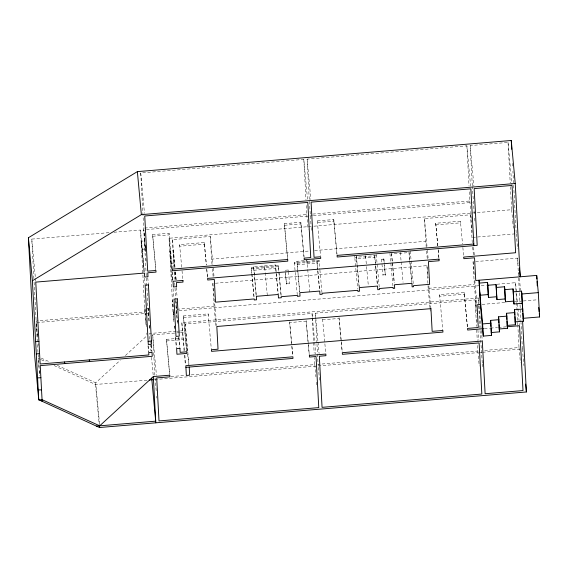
<?xml version="1.0" encoding="UTF-8"?>
<svg xmlns="http://www.w3.org/2000/svg" width="568" height="568" viewBox="0 0 568 568"><rect width="100%" height="100%" fill="white"/><g stroke="black" fill="none" stroke-linecap="round" stroke-linejoin="round"><path stroke-width="0.43" stroke-dasharray="2.84 2.13" d="M99.542 424.069L95.715 382.804L120.26 360.254M125.429 355.504L146.75 335.922M144.833 240.434L143.697 228.144L140.743 172.97L303.809 159.395L307.558 199.78M309.255 199.404L307.103 159.118L466.868 145.813L470.616 186.197M472.313 185.743L470.169 145.578L508.048 142.426L511.96 184.572M144.577 228.073L306.755 214.569L306.195 204.061M312.698 214.072L469.821 200.987L469.26 190.479M33.902 278.718L31.78 239.093L109.553 232.617M113.976 232.248L140.488 230.04L144.4 272.186M146.43 229.543L308.935 216.017M309.816 215.939L312.464 215.719M313.351 215.648L472.32 202.407M155.767 269.481L152.6 234.627L169.065 233.256L172.395 269.104M287.536 258.504L284.362 223.657L300.834 222.287L304.079 257.261M333.778 219.539L333.863 221.165L317.391 222.535L317.306 220.916L333.778 219.539L337.023 254.521M152.685 236.252L169.157 234.882L169.065 233.256M284.447 225.276L300.919 223.906L300.834 222.287M173.929 321.758L172.956 311.221L169.051 238.248L312.975 226.263M313.863 226.192L511.647 209.72L510.419 186.702M143.91 272.015L141.368 241.173L144.662 240.896L144.819 242.65M173.943 267.84L172.431 239.597L210.316 236.444L212.922 264.539M426.22 247.463L424.438 218.616L470.56 214.775L471.454 224.431M204.31 242.536L204.395 244.162L179.687 246.221L179.602 244.595L204.31 242.536L206.333 264.397M437.758 245.873L435.72 223.267L460.428 221.215L462.537 243.949M141.801 249.281L145.096 249.004L144.662 240.896M435.812 224.892L460.513 222.834L460.428 221.215M171.16 268.501L170.024 251.091L173.318 250.822L174.859 267.436M212.02 264.411L211.53 259.143L309.34 250.999M314.622 250.559L425.652 241.315M472.64 237.403L516.241 233.775L512.904 171.287M170.67 263.254L173.964 262.984L173.318 250.822M299.606 291.746L296.915 261.294L306.876 260.464L309.794 291.874M311.86 260.052L314.352 259.846M319.024 260.456L319.081 261.429L294.373 263.481L294.323 262.508L319.024 260.456L319.798 269.204M376.321 255.586L354.744 257.382L354.688 256.324L357.655 288.75M256.132 295.466L253.612 266.782L275.515 264.958L278.256 294.494M359.09 286.833L356.477 258.681L374.759 257.162L374.639 254.968M251.787 273.201L251.333 267.826L278.341 265.575L281.231 296.695M297.092 264.702L317.022 263.041L316.845 259.64L319.592 289.297M251.383 268.877L278.398 266.626L278.341 265.575M383.847 258.98L383.883 259.626L381.582 259.817L381.547 259.171L383.847 258.98L384.33 264.141M253.797 270.269L275.7 268.444L275.515 264.958M285.186 270.247L288.317 269.985L289.566 283.766L286.435 284.028L285.306 271.845M215.833 325.485L214.044 306.173L212.83 283.467L426.951 265.639L428.095 277.929M476.076 303.816L474.287 284.497L473.073 261.798L517.54 258.092L518.272 265.994M385.289 274.465L382.981 274.656L383.017 275.31L385.324 275.118L384.408 265M286.435 284.028L286.4 283.297L289.531 283.034L289.566 283.766M146.296 326.366L144.975 308.644L148.269 308.367L149.079 317.114M37.623 336.788L36.16 320.984L144.868 311.931L140.488 230.04M177.464 323.369L176.158 309.326L214.044 306.173M429.955 307.657L428.165 288.338L474.287 284.497M37.275 341.815L36.245 322.603L148.248 313.28L146.367 278.114M179.133 310.703L486.407 285.122M497.007 284.234L515.545 282.694L519.457 324.832M173.964 319.713L173.318 312.712L176.612 312.443L175.959 300.28M186.581 350.797L183.414 315.943L208.122 313.891L211.452 350.484M464.241 292.563L464.333 294.181L439.625 296.24L439.54 294.622L464.241 292.563L467.57 328.411M183.499 317.569L208.207 315.51L208.122 313.891M184.082 350.96L181.838 322.695L478.313 298.008L478.966 305.03M187.362 350.591L185.218 324.044L312.045 313.486L312.372 316.994M316.944 343.178L315.339 313.209L475.111 299.904L476.41 313.955M482.111 304.398L504.888 302.503M514.523 301.7L521.53 301.111M523.27 300.969L537.136 299.812M176.208 331.307L149.334 333.544L149.902 339.692M177.074 331.236L179.673 331.023M180.539 330.945L182.271 330.803M322.596 319.827L339.068 318.456L342.149 351.684M154.872 375.27L152.714 334.893L176.115 332.947M176.982 332.876L179.587 332.656M180.454 332.585L185.651 332.152M169.633 374.191L166.467 339.344L182.939 337.974M166.552 340.97L183.024 339.593M484.362 328.645L489.637 328.205M490.518 328.126L497.554 327.544M498.434 327.466L506.351 326.813M484.66 350.421L519.017 347.559L517.846 325.641M170.897 376.584L185.026 375.405M191.203 374.894L314.779 364.606L314.402 357.549M319.543 380.134L318.073 364.329L477.844 351.024L477.461 343.974M54.088 365.558L95.509 384.493L147.659 380.148M154.723 379.559L478.206 352.621M479.094 352.55L481.742 352.33M482.63 352.252L522.397 348.944L520.984 322.482M41.265 358.11L50.076 362.107M57.283 365.373L95.715 382.804M40.541 359.374L38.155 358.28L39.213 369.69M41.336 359.736L46.122 361.922M516.241 233.775L517.625 248.699M518.847 272.143L519.01 273.897M519.415 278.284L520.558 290.582M511.647 209.72L512.627 220.256M512.705 221.137L513.358 228.159M522.397 348.944L523.945 365.622M519.017 347.559L520.402 362.483M470.169 145.578L473.911 185.97M474.259 213.753L472.363 186.616M474.663 218.14L474.99 221.648M469.821 200.987L470.716 210.65M470.794 211.523L471.447 218.545M471.532 225.311L472.185 232.333M473.57 247.257L474.301 255.16M479.051 305.911L481.245 329.618M481.33 330.491L482.303 341.027M472.256 242.742L470.56 214.775M472.668 247.13L473.4 255.032M473.073 261.798L474.294 274.969M474.784 280.237L476.978 303.937M482.275 363.002L480.052 330.505M482.353 363.882L482.764 368.27M476.154 304.696L476.403 307.324M476.9 319.223L477.141 321.857M477.88 329.752L478.852 340.289M477.844 351.024L479.229 365.948M462.863 247.442L463.758 257.808M464.333 294.181L467.414 327.409M435.72 223.267L437.829 246.001M438.155 249.501L439.05 259.122M438.162 250.247L439.057 259.867M439.54 294.622L442.862 330.469M424.438 218.616L427.044 246.704M427.37 250.218L428.187 259.001M426.547 250.971L427.278 258.873M428.826 285.832L430.863 307.778M430.04 308.531L430.281 311.165M410.238 251.028L413.39 284.994M409.017 251.645L409.997 262.189M410.075 263.069L411.871 282.402M409.698 260.485L408.96 252.575L391.501 254.031L394.192 283.034M409.776 261.365L411.736 282.459M400.284 252.377L401.1 261.159M401.185 262.04L403.06 282.253M391.558 253.101L392.374 261.891M392.452 262.764L394.327 282.978M389.925 253.413L392.992 286.506M383.883 259.626L385.324 275.118M381.547 259.171L383.017 275.31M376.264 254.528L379.31 287.827M374.724 255.273L375.625 264.951M375.704 265.831L377.422 284.305M374.759 257.162L375.491 265.079M375.576 265.959L377.287 284.433M365.586 256.033L366.481 265.71M366.566 266.591L368.277 285.065M356.363 255.912L357.18 264.709M357.258 265.59L359.217 286.705M333.863 221.165L336.945 254.393M339.06 317.711L342.22 351.812M317.306 220.916L320.551 255.891M319.912 269.956L322.127 294.267M322.589 319.081L325.748 353.182M317.022 263.041L317.675 270.02M317.753 270.893L319.536 290.085M307.103 159.118L310.852 199.503M310.952 223.948L309.304 200.277M311.271 227.463L311.683 231.85M306.755 214.569L308.14 229.493M315.339 313.209L317.945 341.304M318.03 342.184L319.088 353.594M312.45 317.874L315.794 353.871M314.779 364.606L315.922 376.896M316.404 382.165L316.653 384.799M300.919 223.906L304.001 257.134M306.116 320.451L309.283 354.553M309.368 356.179L306.124 321.204L289.652 322.574L291.76 345.308M296.915 261.294L299.748 291.831M294.323 262.508L297.256 294.593M284.362 223.657L287.607 258.632M285.512 273.726L286.4 283.297M289.644 321.829L292.811 355.93M291.846 346.182L292.733 355.802M278.398 266.626L278.796 270.95M278.881 271.816L281.046 295.154M275.7 268.444L278.036 293.642M267.301 295.41L264.56 265.867L264.752 269.353M253.612 266.782L256.267 295.452M251.333 267.826L251.809 273.009M251.894 273.875L254.137 298.079M251.865 274.067L254.109 298.264M213.249 268.046L214.065 276.829M212.425 268.799L213.156 276.701M212.83 283.467L213.724 293.123M213.809 294.004L216.742 325.606M206.738 268.77L207.632 278.391M204.395 244.162L206.34 265.142M206.745 269.516L207.639 279.136M179.602 244.595L181.71 267.329M182.037 270.829L182.931 281.195M185.218 324.044L187.745 351.258M187.823 352.139L188.966 364.429M187.689 354.098L188.668 364.635M183.414 315.943L186.737 351.798M181.838 322.695L184.444 350.79M184.856 355.178L185.75 364.841M184.486 355.334L185.374 364.954M172.431 239.597L175.036 267.691M175.448 272.079L176.179 279.981M175.263 271.802L175.995 279.676M173.964 262.984L174.369 267.358M174.774 271.724L175.505 279.598M176.236 287.465L177.131 297.085M176.123 302.027L176.769 309.02M176.612 312.443L176.769 314.189M176.854 315.062L177.5 322.056M178.877 336.923L179.857 347.417M178.771 337.42L179.666 347.076M169.051 238.248L171.82 268.103M172.147 271.611L172.963 280.393M170.024 251.091L171.642 268.586M171.969 272.079L172.778 280.826M171.238 269.374L172.296 280.741M173.027 288.615L173.914 298.228M173.233 306.67L172.665 300.55L173.318 312.712M173.723 311.917L173.964 314.544M174.532 325.833L174.696 327.58M175.59 337.2L176.641 348.567M174.34 326.146L174.667 329.66M175.398 337.555L176.293 347.218M166.467 339.344L169.711 374.319M152.6 234.627L155.838 269.601M140.743 172.97L144.492 213.355M145.323 245.703L145.571 248.337M144.84 241.18L143.782 229.763L146.324 277.234M145.252 245.568L145.571 249.082M144.904 243.523L145.55 250.516M145.096 249.004L145.578 254.251M145.983 258.625L146.232 261.252M147.772 277.858L148.418 284.859M152.714 334.893L156.456 375.278M155.014 377.905L156.236 391.075M156.718 396.343L156.882 398.097M149.107 320.849L148.269 308.367M149.512 325.223L149.838 328.716M151.379 345.33L152.025 352.323M148.248 313.28L149.064 322.056M149.391 325.57L149.796 329.958M151.18 344.882L151.748 351.031M141.368 241.173L144.208 271.774M144.478 278.135L145.124 285.129M149.98 340.573L150.229 343.207M150.307 344.08L150.96 351.109M151.528 357.251L153.239 375.689M144.975 308.644L145.543 314.764M146.026 320.011L146.267 322.631M148.085 345.607L148.731 352.6M144.868 311.931L146.253 326.856M146.821 333.004L146.984 334.758M148.042 346.168L148.532 351.436M95.509 384.493L99.173 423.998M31.78 239.093L35.365 277.724M35.443 278.597L35.692 281.231M36.245 322.603L37.63 337.527M38.198 343.675L38.361 345.429M39.043 367.191L37.318 342.689M39.37 370.705L39.774 375.093M39.291 370.57L39.781 375.839M512.478 163.371L512.62 166.012M517.54 258.092L519.997 303.958M520.039 304.846L520.934 321.602M508.048 142.426L510.227 183.159M515.545 282.694L517.796 324.768M478.313 298.008L478.689 305.037M478.739 305.918L480.003 329.632M466.868 145.813L469.026 186.098M475.111 299.904L476.524 326.344M476.708 329.873L477.276 340.452M426.951 265.639L427.981 284.845M428.024 285.718L428.165 288.338M365.501 255.735L365.615 257.922M356.356 256.495L356.477 258.681M316.987 344.059L318.073 364.329M303.809 159.395L305.96 199.68M312.045 313.486L312.237 317.008M312.279 317.888L313.557 341.688M313.6 342.568L314.168 353.147M306.876 260.464L307.061 263.871M288.317 269.985L288.359 270.716M210.316 236.444L211.53 259.143M174.177 272.257L174.553 279.314M174.745 282.843L174.979 287.259M175.029 288.139L175.64 299.613M175.689 300.5L176.158 309.326M34.087 282.239L36.16 320.984"/><path stroke-width="0.85" d="M64.752 363.584L64.518 361.972M89.439 361.525L89.282 359.913M507.231 326.735L519.543 325.712L523.007 390.578L485.122 393.73L482.303 341.027L342.305 352.685L342.39 354.311L479.101 342.923L481.834 394.043L322.063 407.348L319.33 356.228L325.918 355.682L325.833 354.056L309.361 355.426L309.446 357.052L316.035 356.505L318.769 407.625L159.004 420.923L156.704 377.912L169.882 376.818L169.789 375.192L153.324 376.57L99.705 425.822L42.053 399.673L38.759 399.95L32.39 280.762L28.4 237.744L137.364 171.621L511.257 140.488L515.247 183.507L520.231 276.793L519.415 268.011M32.39 280.762L141.354 214.64L515.247 183.507M36.302 353.899L39.59 353.559M35.649 341.709L38.944 341.404M473.811 244.006L337.101 255.394L337.186 257.013L477.191 245.355L474.159 188.597L512.038 185.445L515.637 252.739L463.758 257.063L463.843 258.681L474.55 257.794L475.764 280.493L536.703 275.416L538.301 292.626L539.6 316.951L523.128 318.321L523.398 321.19L515.162 321.878L515.424 324.747L507.188 325.428L507.458 328.297L499.222 328.986L499.485 331.854L491.249 332.536L491.519 335.404L483.283 336.093L480.358 304.54L479.058 280.223L479.974 295.246L488.21 294.565L487.557 282.402L479.321 283.084M496.056 284.582L496.709 296.744L488.473 297.433L487.82 285.271L496.056 284.582L496.972 299.613L505.208 298.931L504.561 286.769L496.325 287.451M513.06 288.949L513.713 301.111L505.477 301.793L504.824 289.637L513.06 288.949L513.976 303.979L522.212 303.291L521.566 291.128L513.33 291.817M522.759 311.37L521.829 293.997L538.301 292.626M480.358 304.54L477.063 304.817L478.277 327.523L467.57 328.411L467.656 330.029L483.482 328.716M514.785 314.928L514.509 309.716L522.745 309.027L522.212 303.291M148.134 341.375L151.429 341.098M506.862 319.351L506.542 313.266L514.778 312.585L514.509 309.716M498.896 322.901L498.569 316.823L506.805 316.135L506.542 313.266M490.93 326.458L490.603 320.373L498.839 319.692L498.569 316.823M483.283 336.093L482.63 323.93L490.866 323.242L490.603 320.373M185.913 367.34L292.974 358.422L292.889 356.803L185.828 365.714L186.354 375.448L189.641 375.171L189.208 367.063M149.427 379.999L153.843 379.63M96.411 426.099L155.703 421.158L151.713 378.139M28.4 237.744L34.762 356.725L38.752 399.751L99.499 427.512L526.387 391.963L522.617 321.403M37.58 377.905L40.882 377.692M38.226 389.967L41.528 389.847M538.72 307.487L539.124 311.789M539.28 313.508L539.6 316.951M521.566 291.128L521.829 293.997M525.656 384.06L526.387 391.963M513.713 301.111L513.976 303.979M504.561 286.769L504.824 289.637M505.208 298.931L505.477 301.793M496.709 296.744L496.972 299.613M487.557 282.402L487.82 285.271M488.21 294.565L488.473 297.433M479.704 292.378L482.63 323.93M137.364 171.621L141.354 214.64M99.258 424.878L99.499 427.512M41.982 399.545L42.146 401.299L40.236 365.622L152.238 356.299L152.025 352.323L148.731 352.6L148.859 354.95L40.15 364.003L35.77 282.111L144.478 273.059L144.691 277.021L147.985 276.751L147.772 272.789L156.008 272.1L155.923 270.482L147.687 271.163L144.741 215.989L307.799 202.414L310.746 257.588L304.157 258.135L304.249 259.754L320.721 258.383L320.629 256.764L314.04 257.311L311.094 202.137L470.858 188.832L473.897 245.632M536.703 275.416L536.888 278.895M537.03 281.501L537.264 285.846M522.745 309.027L523.398 321.19M522.851 313.11L523.128 318.321M511.257 140.488L511.399 143.129M511.491 144.89L511.725 149.292M514.778 312.585L515.424 324.747M514.878 316.667L515.162 321.878M506.805 316.135L507.458 328.297M506.961 321.083L507.188 325.428M498.839 319.692L499.485 331.854M498.988 324.64L499.222 328.986M490.866 323.242L491.519 335.404M491.022 328.19L491.249 332.536M153.324 376.57L155.795 422.819M287.692 259.505L172.395 269.104L172.48 270.73L287.777 261.131L287.692 259.505M182.924 280.443L173.041 281.266L173.346 286.946L176.641 286.67L176.428 282.615L183.01 282.069L182.924 280.443M439.05 259.122L207.632 278.391L207.718 280.01L214.306 279.463L215.52 302.162L254.215 298.938L254.272 299.996L256.537 299.805L256.353 296.319L278.256 294.494L278.441 297.98L281.288 297.746L281.231 296.695L297.369 295.346L297.419 296.319L300.01 296.106L299.826 292.697L319.756 291.043L319.94 294.444L322.127 294.267L322.07 293.294L357.84 290.312L357.897 291.37L359.494 291.235L359.303 287.585L377.585 286.066L377.777 289.708L379.474 289.574L379.417 288.516L393.07 287.38L393.127 288.43L394.682 288.303L394.49 284.738L411.949 283.283L412.141 286.847L413.554 286.733L413.497 285.676L429.642 284.334L428.428 261.635L439.135 260.74L439.05 259.122M148.418 284.859L145.124 285.129L148.298 344.492L151.592 344.215L148.418 284.859M177.294 298.832L174 299.109L175.988 336.405L179.282 336.128L177.294 298.832M430.942 308.658L216.82 326.486L218.034 349.192L211.445 349.739L211.53 351.358L442.948 332.088L442.862 330.469L432.156 331.357L430.942 308.658M179.935 348.291L176.641 348.567L176.946 354.24L186.829 353.417L186.737 351.798L180.155 352.345L179.935 348.291"/></g></svg>
